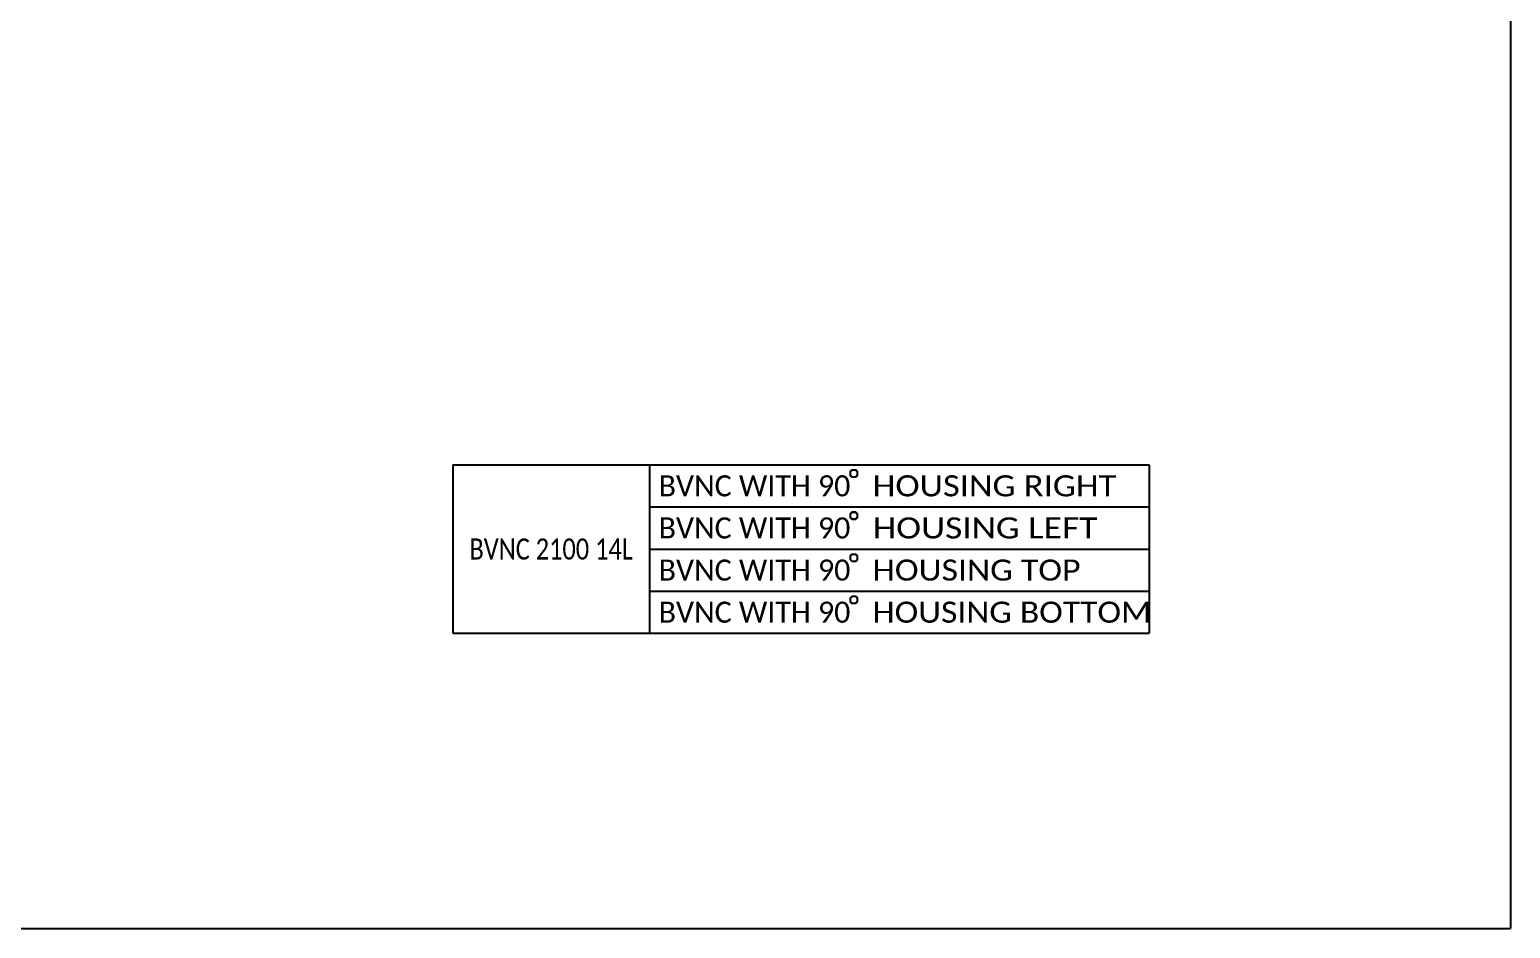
# Model space of a CAD drawing. Header units: millimetres. Extents: x 750 to 8479, y 2174 to 4333.
# Drawn here: x 6839 to 8479, y 2174 to 3170 of the extents above; entities that cross this region are included whole.
import ezdxf
from ezdxf.enums import TextEntityAlignment as Align

# ---------------------------------------------------------------- set-up
doc = ezdxf.new("R2010")
doc.units = ezdxf.units.MM
doc.header["$LTSCALE"] = 153.67
doc.layers.get('0').update_dxf_attribs({"linetype": 'CONTINUOUS'})
doc.styles.get("Standard").update_dxf_attribs({"font": 'calibri.ttf'})

msp = doc.modelspace()

# ---------------------------------------------------------------- linework, layer by layer
msp.add_line((8479.0037, 4333.27592), (8479.0037, 2174.27592))
at = {"linetype": 'Continuous'}
for p, q in [((7307.25493, 2687.99903), (7307.25493, 2501.33236)), ((7307.25493, 2687.99903), (8078.75493, 2687.99903)), ((7525.4216, 2687.99903), (7525.4216, 2501.33236)), ((8078.75493, 2687.99903), (8078.75493, 2501.33236)), ((7525.4216, 2641.33236), (8078.75493, 2641.33236)), ((7525.4216, 2594.6657), (8078.75493, 2594.6657)), ((7525.4216, 2547.99903), (8078.75493, 2547.99903)), ((7307.25493, 2501.33236), (8078.75493, 2501.33236)), ((5975.32362, 2174.27592), (8479.0037, 2174.27592))]:
    msp.add_line(p, q, dxfattribs=at)
at = {"linetype": 'Continuous', "const_width": 2.33333}
for points in [[(7747.78961, 2680.22127), (7747.78961, 2676.33234), (7749.7341, 2674.3879), (7753.62298, 2674.3879), (7755.56737, 2676.33234), (7755.56737, 2680.22127), (7753.62298, 2682.16571), (7749.7341, 2682.16571), (7747.78961, 2680.22127)], [(7747.78961, 2633.55459), (7747.78961, 2629.66571), (7749.7341, 2627.72127), (7753.62298, 2627.72127), (7755.56737, 2629.66571), (7755.56737, 2633.55459), (7753.62298, 2635.49903), (7749.7341, 2635.49903), (7747.78961, 2633.55459)], [(7747.78961, 2586.8879), (7747.78961, 2582.99903), (7749.7341, 2581.05459), (7753.62298, 2581.05459), (7755.56737, 2582.99903), (7755.56737, 2586.8879), (7753.62298, 2588.83234), (7749.7341, 2588.83234), (7747.78961, 2586.8879)], [(7747.78961, 2540.22125), (7747.78961, 2536.33237), (7749.7341, 2534.38793), (7753.62298, 2534.38793), (7755.56737, 2536.33237), (7755.56737, 2540.22125), (7753.62298, 2542.16571), (7749.7341, 2542.16571), (7747.78961, 2540.22125)]]:
    msp.add_lwpolyline(points, dxfattribs=at)

# ---------------------------------------------------------------- texts
at = {"linetype": 'Continuous'}
for s, width, p, p2 in [('BVNC WITH 90', 0.96201, (7535.33827, 2652.99903), (7747.78963, 2652.99903)), (' HOUSING RIGHT', 1.100267, (7763.34518, 2652.99903), (8042.52806, 2652.99903)), ('BVNC WITH 90', 0.96201, (7535.33827, 2606.33236), (7747.78963, 2606.33236)), (' HOUSING LEFT', 1.12933, (7763.34518, 2606.33236), (8021.64609, 2606.33236)), ('BVNC 2100 14L', 0.793891, (7325.81946, 2582.99903), (7506.85707, 2582.99903)), ('BVNC WITH 90', 0.96201, (7535.33827, 2559.6657), (7747.78963, 2559.6657)), (' HOUSING TOP', 1.080046, (7763.34518, 2559.6657), (8002.85232, 2559.6657)), ('BVNC WITH 90', 0.96201, (7535.33827, 2512.99903), (7747.78963, 2512.99903)), (' HOUSING BOTTOM', 1.072866, (7763.34518, 2512.99903), (8081.38669, 2512.99903))]:
    msp.add_text(s, height=23.3333333, dxfattribs=dict(at, width=width)).set_placement(p, p2, align=Align.FIT)

doc.saveas('drawing.dxf')
